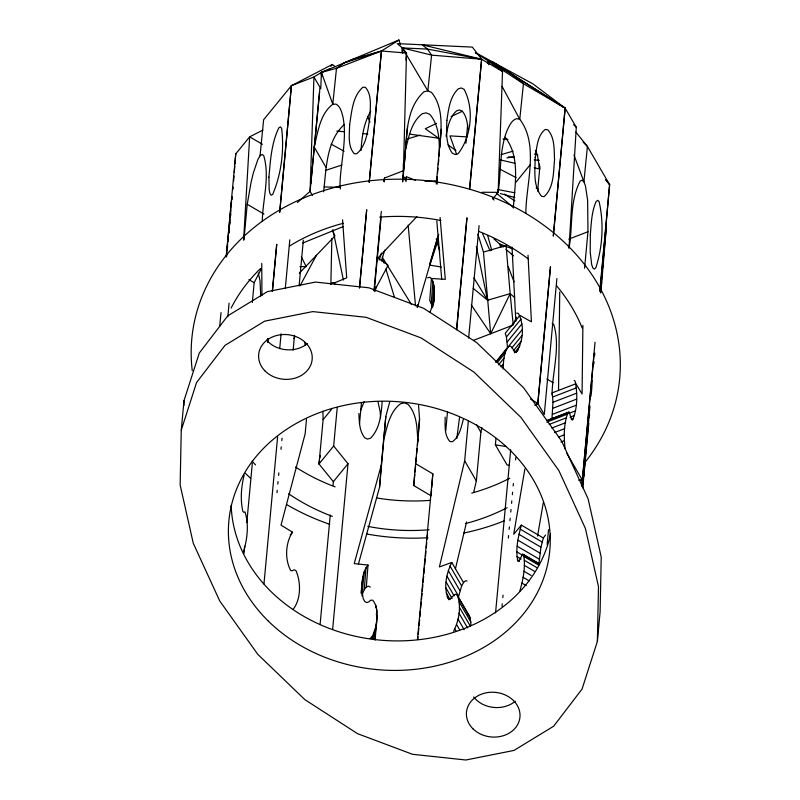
<?xml version="1.0" encoding="UTF-8"?>
<svg xmlns="http://www.w3.org/2000/svg" width="800" height="800" viewBox="0 0 800 800"><rect width="100%" height="100%" fill="white"/><g stroke="black" fill="none" stroke-linecap="round" stroke-linejoin="round"><path stroke-width="1.2" d="M565.06 448.75C563.86 436.71 563.55 423.65 568.18 412.3L569.2 412.17L571.56 419.58L572.54 420.03C577.7 408.19 577.62 393.74 575.13 381.15L574.17 380.38M558.53 390.61L559.73 292.04M582.9 325.35L582.07 393.98L575.91 383.72L552.22 392.83L552.98 402.28L551.94 418.83M519.88 590.92C523.17 579.27 525.84 566.55 523.51 554.51L522.57 554.22L519.01 561.14L518 561.43C515.07 549.6 518.29 536.72 521.37 525.12L543.34 537.99L540.92 547.18L538.92 563.65M181.26 430.16L180.14 484.97L193.27 543.25L219.76 601.03L257.81 654.36L304.81 699.6L357.58 733.69L412.51 754.29L465.86 760L513.99 750.43L553.63 726.24L582.06 689.06L597.37 641.45L600.1 611.93L601.23 557.11L588.1 498.83L561.61 441.06L523.56 387.73L476.55 342.48L423.78 308.39L368.85 287.79L315.5 282.08L267.37 291.65L227.74 315.85L199.3 353.02L184 400.64L181.26 430.16L196.56 382.54L225 345.37L264.63 321.17L312.77 311.6L366.12 317.31L421.04 337.91L473.81 372L520.82 417.25L558.87 470.58L585.36 528.35L598.49 586.63L597.37 641.45M183.9 405.62L184 400.64M330.86 284.42L331.84 238.4M488.43 63.5L488.48 61.03L475.33 52.84M402.57 181.76L403.42 170.77L406.51 53.06L402.4 47.92L397.24 43.63M503.17 368.92C503.46 361.37 503.66 352.98 508.32 346.67L510.09 346L511.76 347.16L514.77 351.78L516.52 351.69C523.58 341.05 524.43 324.59 518.33 313.35L516.6 313.14M584.57 268.26L587.96 231.75L587.62 200.19L585.45 185.92L573.95 154.99M492.75 198.96L498.15 192.34L502.53 71.47L488.48 61.03L487.32 63.14M361.33 593.6C362.16 583.95 361.46 572.96 368.02 565.05L354.22 563.61L381.3 465.12L385.81 416.45L389.7 401.96M433.66 303.11C434.13 294.96 435.75 285.92 431.44 278.49L429.55 277.26L427.49 277.86M448.93 599.78C442.93 588.35 446.37 573.56 451.79 562.46L463.48 582.59L461.63 585.98L458.67 596.31L446.98 576.18M382.15 401.8C381.18 414.37 379.9 428.84 370.54 438.2L367.51 439.09L364.68 437.72C359.31 430.96 359.26 421.75 358.87 413.52M361.02 150.61C361.83 137.13 363.69 122.96 370.76 111.21M402.14 52.71L402.4 47.92L427.43 49.08L481.62 59.25L502.53 71.47M445.16 417.16C445.17 425.28 444.03 435.17 449.97 441.56L452.5 441.69C459.5 436.58 461.2 427.15 463.35 419.25M456.79 438.5L459.52 417.68M243.63 239.92L249.66 136.84L262.91 130.08M569.03 247.82L576.29 127.3L565.16 108.14L532.87 83.84L475.61 52.67M231.8 198.7L231.89 197.39L231.76 198.44M584.78 461.59L582.52 487.02M377.01 615.68L375.13 640.04C374.28 627.44 381.5 611.22 372.73 600.19L370.69 600.2L368.6 601.99L366.53 602.58L364.65 601.36L363.14 598.44L361.72 588.72M600.58 290.74L603.23 259.97L600.76 284.81M453.65 631.15C459.02 620.4 461.59 606.65 457.29 595.16L455.69 594.21L453.86 595.09L450.1 599.15L448.42 598.77L447.08 596.61M405.98 60.02L406.51 53.06L381.42 50.99L369.22 182.46L381.44 51.02L398.94 40L400.5 44.73M232.96 189.53L233.16 187.07M233.63 180.94L234.02 176.03M234.31 172.35L234.78 166.21M234.98 163.76L235.74 153.94L226.15 256.88M384.41 178.07L384.13 181.74L384.41 178.07L403.42 170.77C407.79 145.1 402.56 111.26 424 91.73L427.84 90.86L431.46 92.35C443.98 107.4 441.16 129.44 439.85 147.55M361.19 592.62L361.95 582.84M361.56 592.9L362.8 577.02M361.92 595.88L364.19 571.8M362.48 593.79L364.27 589.67L365.99 567.68M364.27 589.67L366.31 587.04L368.02 565.05M402.74 181.68L407.54 126.44M358.45 563.98L379.58 487.11L381.3 465.12M379.58 487.11L385.81 416.45M372.04 638.71C372.92 632.94 376.55 627.73 376.61 621.62M375.73 607.82L375.92 605.38M373.63 638.52L374.11 632.41M376.39 614.98L376.77 610.09M374.66 639.59L375.61 627.38M436.28 184.01L441.28 129.23M431.58 489.74L431.1 495.85L413.73 485.54L419.55 419.23L418.56 405.48M417.5 444.91L418.03 438.78M418.22 436.33L419.55 419.23M433.96 285.77L432.25 307.75L431.24 303.4L432.95 281.41M433 306.49L434.14 297M433.42 303.35L434.37 291.13M431.77 487.3L432.82 473.86L415.44 463.55M581.79 485.96L582.27 479.84L578.62 480.2M584.49 465.2L583.62 476.44L590.01 406.07M575.88 132.11L587.42 146.46L609.61 184.66L600.18 290.83M231.12 206.76L231.51 202.28M600.69 292.96L601.56 282.47L600.57 292.24M226.41 256.09L230.79 208.35M230.38 215.12L230.81 210.29M406 181.67L406.45 176.71L415.55 180.34M228.8 232.49L229.21 228M229.62 223.52L229.95 219.92M593.83 364.1L594.05 361.63M219.7 326.34L221.02 312.62M227.98 241.42L228.39 236.95M229.81 224.58L230.03 222.17M230.59 216.14L230.81 213.73M232.15 199.28L232.37 196.87M227.82 316.78L229.09 303.19M243.92 240L247.23 204.29L251.02 182.62L253.24 173.25L257.86 159.54L260.05 155.83L262.01 154.46L263.67 155.51C270.11 176.89 262.64 199.77 262.28 221.47M252.32 302.47L254.15 282.7L261.26 268.91M243.95 553.53L244.64 546.12M246.81 522.64L252.32 463.31M267.59 342.4L267.93 338.68M272.3 291.55L276.68 244.42M279.67 212.17L291.4 85.66L313.95 76.98L321.45 72.37L398.94 40M267.71 342.32L268.05 338.6M272.52 290.25L276.76 244.38M279.75 212.14L291.44 85.68L332.36 64.45L335.29 66.75M279.72 348.59L281.1 333.76M285.34 288.03L289.81 239.83M263.96 583.97L277.61 436.9M276.99 492.74L277.22 490.26M277.79 484.05L278.02 481.57M278.6 475.37L278.83 472.89M281.01 449.33L281.24 446.84M281.82 440.64L282.05 438.16M293.14 350.18L294.51 335.35M299.1 285.92L303.34 240.19M323.6 191.8C326.32 169.29 326.14 140.66 344.47 124.37M306.49 419.28L305.14 433.88L281.03 525.14L292.52 532.19L290.21 535.03M333 485.37L333.35 481.66L319 463.97L323.11 419.64L322.9 411.18M319.56 460.27L319 463.97L333.66 446.01L337.2 407.85M320.16 623.79L330.25 515.03M359.44 287.89L366.69 209.75L359.58 287.88M332.65 629.32L348.01 463.71L333.66 446.01M359.48 424.02L361.44 402.94M373.98 290.54L381.32 211.44M374.33 290.28L380.98 218.6M436.63 182.86L437.19 176.77M437.53 173.12L437.98 168.25M438.32 164.6L438.77 159.74M439.11 156.08C439.66 142.02 439.52 125.49 429.74 114.33L426.12 112.85L422.28 113.72C411.56 121.78 408.9 136.16 405.82 148.43M413.73 485.54L414.75 474.46M414.98 472L415.55 465.84M415.9 462.15L416.35 457.23M416.7 453.53L417.15 448.61M417.46 639.47L432.82 473.86M417.8 639.22L418.03 636.74M418.26 634.27L418.84 628.09M419.07 625.62L419.64 619.44M419.87 616.97L420.44 610.79M420.67 608.32L421.24 602.14M421.47 599.67L422.05 593.49M422.28 591.02L422.85 584.84M423.08 582.36L423.65 576.19M423.88 573.71L424.45 567.53M424.68 565.06L425.26 558.88M425.49 556.41L425.95 551.47M426.29 547.76L426.75 542.82M427.09 539.11L427.55 534.16M465.93 143.27L467.65 124.66M445.77 430.58L447.49 411.97M456.54 329.6L466.89 217.98M469.54 189.45L481.62 59.21L472.33 47.1L398.43 43.68M456.69 329.66L466.98 218.02M469.61 189.49L481.62 59.25L422.27 44.79L427.43 49.08L431.6 55.13L427.84 90.86L402.4 47.92L431.6 55.13L481.62 59.25M468.64 338.1L479.07 225.63M451.79 562.46L439.39 566.94L464.66 460.83L468.38 420.67M482.17 192.26L498.15 192.34C501.19 171.81 499.3 150.19 507.05 130.56C509.23 125.99 511.34 120.45 516.54 118.64L519.76 119.29C539.4 144.81 525.8 184.83 525.87 213.18M473.77 491.81L476.35 480.96L480.87 432.29L481.87 427.54M513.35 208.01C514.77 185.25 520.58 156.63 505.09 137.24M509.46 465.33L507.07 464.95L495.38 444.81L495.95 438.66M495.55 612.94L510.68 449.8M537.61 191.14L539.91 166.34M502.02 606.29L502.25 603.81M502.82 597.61L503.05 595.12M508.35 538.07L508.58 535.59M509.15 529.39L509.38 526.91M509.96 520.71L510.19 518.22M510.76 512.02L510.99 509.54M511.57 503.34L511.8 500.86M512.37 494.66L512.6 492.18M513.18 485.98L513.41 483.5M515.6 459.93L515.83 457.45M556.89 278.59L544.28 414.54L537.77 403.33L550.43 266.9M553.31 235.89L565.16 108.14L491.81 61.49L565.13 108.17L553.34 235.96M535.94 404.96L537.89 403.45L550.48 266.97M552.06 394.82C552.31 371.74 560.53 347.46 553.84 324.69L552.18 323.65M569.11 247.85C572.93 225.89 569.46 201.26 580.24 180.98L582.14 180.22L583.9 181.89L587.42 146.46L583.21 142.2M547.15 544.48L548.53 529.65M579.91 480.41L582.3 479.99L595.04 342.25M599.74 291.37L609.65 184.64L605.95 179.6M581.88 485.9L594.15 353.66M603.1 261.91L606.39 226.51L600.94 291.81M594.62 355.55L594.84 353.12M582.76 487.87L588.79 423.28M589.32 417.14L589.6 414.59M226.54 256.8L226.76 254.44M227.23 250.22L227.55 246.86M227.21 249.72L227.65 244.98M228.12 240.91L228.36 238.49M310.79 183.93L319.56 92.2M230.9 207.16L231.65 199.55M319.9 88.28L310.08 191.36L312.54 195.6M321.21 74.82L321.45 72.37L330.36 68.71M260.05 155.83L263.62 119.75L291.44 85.68L290.54 87.97M228.87 233.29L229.18 230.37M539.55 164.07L539.01 168.89L534.16 167.76M446.04 136.17C447.67 127.23 449.56 117.24 456.56 110.84L459.59 109.95L462.42 111.33C466.59 116.45 467.5 123.33 467.96 129.72M319.94 457.81L320.32 455.35M524.88 468.96L513.71 534.24L521.37 525.12M537.57 536.03L543.26 502.77M375.1 291.35L376.13 286.47M381.5 260.84L384.72 250.15M417.1 307.14L417.61 304.7M384.1 438.44C387.18 426.16 389.84 411.78 400.56 403.72L404.4 402.85L408.02 404.34C417.13 414.09 417.06 428.68 417.84 441.22M455.39 568.98L466.59 521.96M319 463.97L319.58 461.55M433.29 302.83L430.1 312.17M417.47 307.23L438.71 234.35M429.47 264.81L437.57 237.62M244.14 475.17C241.23 486.92 240.11 499.72 242.93 511.58L243.89 512.34L244.92 511.85C249.15 524.21 247.2 538.75 243.76 551.23M379.14 260.14L381.44 253.09M405.29 180.23L406.45 176.71M429.88 264.85L437.36 242.46M360.62 410.35L364.2 401.57M513.67 323.94L516.34 317.24M490.68 333.73L510.16 293.64L506.06 245.49L483.47 252.08L490.68 333.73L471.27 304.91M543.34 537.99L545.58 534.99M300.09 285.76L316.39 255.32M374.27 291.11L388.17 265.15M293.85 338.52L295.07 336.45M330.83 66.35L332.36 64.45M235.7 153.94L249.66 136.84L262.42 144.3M515.72 182.46L530.39 164.5M323.11 419.64L331.6 409.25M333.35 481.66L348.01 463.71M507.48 347.63L506.44 336.98L521.11 319.02M507.22 341.9L521.88 323.95M495.97 361.79L522.14 329.68M495.8 362.34L506.61 349.11M497.39 362.54L505.11 353.09M511.82 347.96L521.86 335.68M498.57 364.86L503.97 358.25M513.34 350.82L521.06 341.37M500.98 366.94L503.3 364.11M514.41 352.84L519.82 346.22M515.94 352.61L518.25 349.78M370.16 638.58L372.23 636.27M292.52 532.19C285.45 542.83 284.61 559.29 290.71 570.53L292.44 570.75L294.21 569.73L295.92 570.55C301.07 582.29 301.1 598.93 293.18 609.33M376.68 259.36L416.85 216.63M299.25 273.26L334.96 235.99L332.26 230.53M463.48 582.59L465.36 580.85L467.08 580.92M297.43 202.49L310.08 191.36L313.95 76.98L320.76 88.66L321.45 72.37L336.5 68.31L381.44 51.02L353.22 59.14L344.31 62.8L336.5 68.31L332.78 104.24C319.86 114.07 317.91 132.29 314.19 147.04L325.88 167.17M330.72 284.01L332.58 282.56L334.26 282.94L346.71 277.86L342.56 219.85M534.76 405.27L537.77 403.33M436.54 123.42L425.29 128.72L439.12 138.56M451.17 116.53L462.42 111.23M366.31 587.04L368.38 586.14L370.31 587.07M302.82 243L343.27 226.55M568.79 239.13L587.96 231.75M473.59 340.31L512.1 325.49M552.75 396.97L576.44 387.85M552.98 402.28L576.67 393.16M552.89 408.26L576.57 399.14M552.48 414.34L576.17 405.23M546.76 420.55L568.18 412.3M547.77 420.41L569.2 412.17M568.72 413.44L575.49 410.84M546.83 422.08L567.13 414.27M549.22 424.41L566.14 417.9M570.09 417.18L574.6 415.44M571.33 419.47L573.58 418.61M551.76 428.06L565.29 422.86M554.52 432.58L564.67 428.67M558.7 436.99L564.34 434.82M560.94 442.03L564.32 440.73M325.39 170.45L341.91 165.02M344.31 62.8L381.44 51.02M407.08 139.03L420.12 135.13M514.59 297.56L510.16 293.64L487.58 300.23L473.22 288.33M501.19 154.59L513.04 151.17M506.97 157.95L514.24 156.65M425.05 181.41L437.46 180.72M299.96 266.6L306.17 266.6L301.3 256.76M324.18 186.9L340.36 187.38M467.25 136.91L449.97 135.88L456.7 154.54M503.03 139.04L507.97 139.33M336.83 131.04L344.27 131.77M362.88 133.59L367.85 134.08M508.29 156.91L514.47 157.61M534.26 159.85L539.21 160.41M409.7 134.11L438.66 138.23M495.38 444.81L506.13 446.56M429.58 265.08L441.37 267.05M497.66 189.52L514.84 192.78M500.21 159.88L514.76 163.26M500.33 193.57L514.73 197.45M534.29 154L537.84 155.13M512.25 248.78L499.49 243.88L493.96 238.92M499.59 169L516.2 177.64M536.13 188.02L538.35 189.17M331.12 144.13L344.1 151.24M565.13 108.17L523.45 83.73L488.48 61.03L488.76 64.75M546.82 379L553.09 382.68M247.23 204.29L263.97 214.1M530.51 399.12L537.89 403.45M248.92 279.63L254.15 282.7M520.13 529.11L542.1 541.98M518.95 534.3L540.92 547.18M517.96 540.21L539.93 553.08M517.25 546.26L539.22 559.14M523.51 554.51L539.2 563.71M522.57 554.22L538.27 563.42M516.88 551.9L523.15 555.58M524.14 556.63L538.79 565.21M524.43 560.36L536.98 567.72M516.89 556.58L521.07 559.03M517.27 559.86L519.37 561.09M524.33 565.37L534.8 571.51M523.87 571.2L531.19 575.5M523.08 577.31L529.35 580.99M522.03 583.13L526.21 585.59M467.39 614.34L468.99 615.29L470.2 617.97L471.02 625.3M504.4 194.05L514.83 200.89M377.03 257.37L387.16 264.44M448.01 144.89L455.91 150.51M496.63 193.34L513.54 207.58M503.26 247.08L499.49 243.88L500.81 247.33M506.09 249.49L513.65 255.9M573.61 124.69L576.29 127.3M402.89 175.87L406.24 179.51M605.66 179.91L609.61 184.66M492.48 198.08L494.03 200.04M411.53 304.63L382.27 257.18L384.07 263.11M334.26 282.94L335.15 284.38M473.89 277.96L487.58 300.23L476.36 246.49M566.66 453.06L582.3 479.99M476.56 424.87L480.87 432.29M464.66 460.83L476.35 480.96M449.93 565.85L461.63 585.98M448.28 570.58L459.97 590.71M457.29 595.16L468.99 615.29M458.51 597.84L470.2 617.97M459.23 602.01L470.93 622.14M446.16 582.13L454.16 595.91M459.39 607.27L470.47 626.34M445.89 587.87L452.05 598.47M458.98 613.15L467.6 627.99M446.21 592.85L449.9 599.21M458.03 619.11L464.19 629.7M456.63 624.58L459.71 629.88M454.91 629.08L456.14 631.2M502.05 86.31L519.76 119.29L523.45 83.73L509.01 72.21L488.48 61.03L489.1 63.35M431.24 303.4L429.72 300.48L431.44 278.49L445.29 279.33L440.09 217.49M367.52 116.46L370.02 122.08M482.67 233.82L490.07 250.9M535.41 150.29L537.38 154.95L539.7 169.15M508.31 266.88L514.04 281.83M258.32 273.05L260.01 280.71L260.72 296.05M377.95 401.63L380.22 411.97L380.5 417.77M506.44 336.98L505.22 333.33L519.88 315.38L531.43 321.83L528.02 255.16M477.94 234.29L483.47 252.08M385.88 269.05L394.54 297.55M436.24 238.88L439.71 250.72M487.83 236.04L491.74 250.35M304.5 341.98L305.23 345.2M332.86 229.58L343.4 280.07M402.44 52.88L402.4 47.92L402.82 50.31M322.05 75.9L321.45 72.37L332.78 104.24L336.02 104.12C340.77 106.78 341.77 112.59 343.06 117.41C347.2 139.56 340.67 161.88 339.99 184.06L340.34 188.99M510.16 293.64L513.23 325.06M408.16 225.12L415.51 305.81M402.4 47.92L402.83 52.85M568.45 245.36L568.67 247.84M436.76 177.91L437.28 184.09M436.81 220.92L441.7 279.05M497.97 189.86L498.15 192.34M512.03 247.19L515.82 321.27M375.15 634.31L375.29 637.67M403.36 163.32L403.42 170.77M261.73 263.38L261.96 295.55M507.08 507.73A188 156.77 5.3 0 1 465.41 523.6M429.02 529.75A188 156.77 5.3 0 1 367.83 526.39M332.36 516.39A188 156.77 5.3 0 1 288.65 493.8M255.51 464.91A188 156.77 5.3 0 1 252.23 461.15M231.14 308.06A188 156.77 5.3 0 1 260.48 268.57M289.7 245.93A188 156.77 5.3 0 1 343.34 223.28M379.73 217.14A188 156.77 5.3 0 1 440.92 220.5M478.71 231.39A188 156.77 5.3 0 1 528.1 258.85M556.52 285.74A188 156.77 5.3 0 1 582.13 327.91M592.12 380.25A188 156.77 5.3 0 1 590.94 396.28M192.25 370.69A214.85 179.16 5.3 0 1 457.59 186.06A214.85 179.16 5.3 0 1 584.21 463.3M504.2 520.85A214.85 179.16 5.3 0 1 463.78 533.02M428 537.74A214.85 179.16 5.3 0 1 367.06 534.05M329.71 524.3A214.85 179.16 5.3 0 1 286.62 504.55M250.62 478.27A214.85 179.16 5.3 0 1 245.34 473.33M509.82 478.21A188 156.77 5.3 0 1 471.73 493.12M430.54 500.33A188 156.77 5.3 0 1 376.65 497.96M335.1 486.87A188 156.77 5.3 0 1 295.51 467.02M550.57 533.92A161.14 134.37 5.3 0 1 380.14 640.13A161.14 134.37 5.3 0 1 231.17 505.14M307.53 343.47A26.86 22.4 5.3 0 1 266.53 340.09M515.33 701.19A26.86 22.4 5.3 0 1 473.65 696.98M268.93 177.1L269.18 190.03L269.99 193.72L271.2 195.19L272.73 194.33C281.34 173.92 284.31 150.33 281.64 128.36L280.43 126.9L278.9 127.76C271.41 142.94 270.44 160.48 268.93 177.1M590.31 234.99L590.22 252.15L591.68 264.64L592.87 268.01L594.27 269.11L595.79 267.87C602.64 246.85 604.07 222.99 599.04 201.44L597.64 200.34L596.12 201.58C591.5 212.02 591.28 223.78 590.31 234.99M446.9 120.31C446.49 131.27 445.46 143.82 452.31 153.15L455.13 154.53L458.17 153.64C471.56 136.44 474.24 108.68 464.13 89.34L461.31 87.96L458.27 88.85C449.85 96.86 448.51 109.39 446.9 120.31M349.65 124.42C349.58 134.01 347.35 145.86 354.21 153.67L356.73 153.79C367.08 144.82 367.84 129.28 369.99 116.6C370.05 107.01 372.29 95.16 365.43 87.35L362.91 87.23C352.56 96.2 351.8 111.74 349.65 124.42M535.22 157.52C535.02 170.32 532.89 185.78 541.57 196.33L544.11 196.63C554.1 187.74 553.31 172.1 554.56 159.78C553.98 149.75 554.99 137.69 547.74 129.77L545.19 129.47C536.97 135.93 536.91 148.02 535.22 157.52M473.05 728.89A26.86 22.4 5.3 0 0 518.61 722.57A26.86 22.4 5.3 0 0 487.97 692.52A26.86 22.4 5.3 0 0 473.05 728.89M265.26 371.17A26.86 22.4 5.3 0 0 310.82 364.86A26.86 22.4 5.3 0 0 280.17 334.8A26.86 22.4 5.3 0 0 265.26 371.17M268.37 621.16A161.14 134.37 5.3 0 0 541.73 583.27A161.14 134.37 5.3 0 0 357.84 402.97A161.14 134.37 5.3 0 0 268.37 621.16"/></g></svg>
